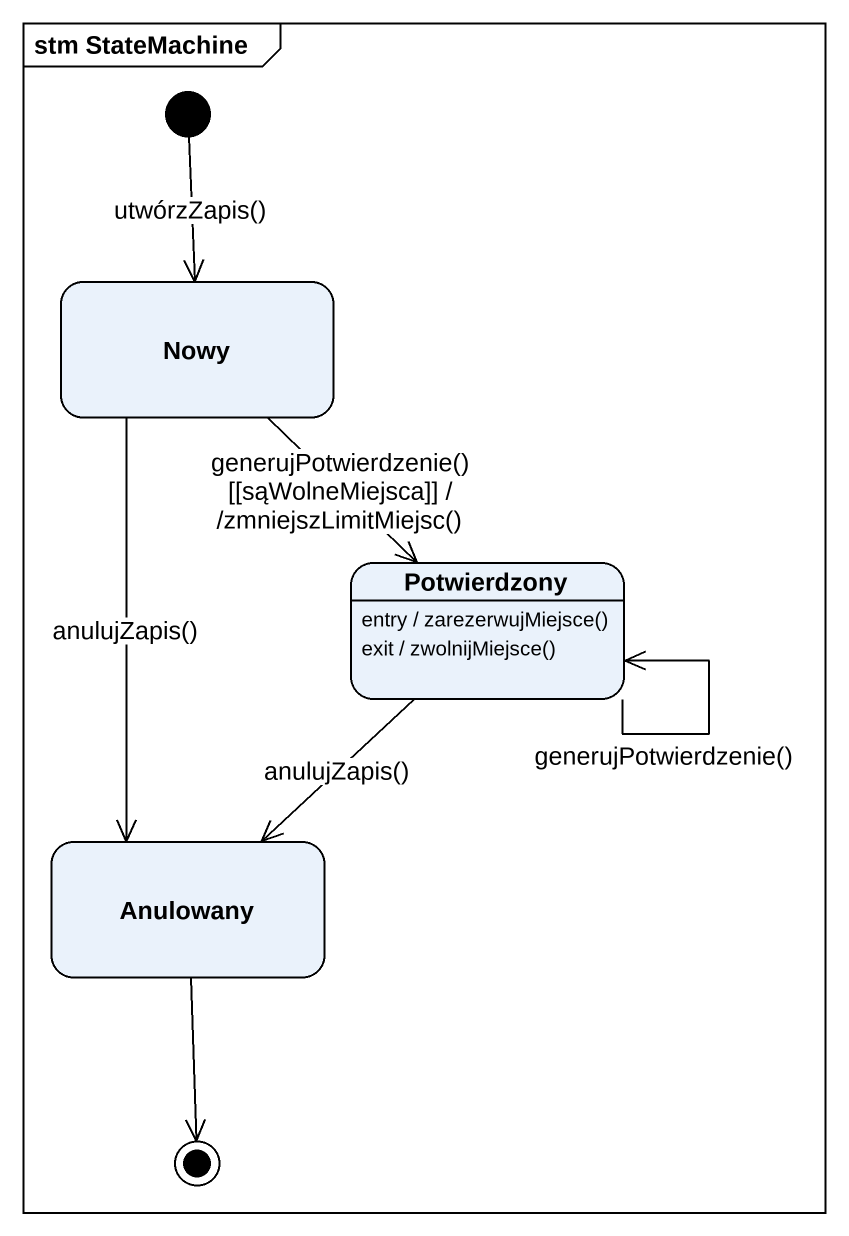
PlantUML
@startuml
mainframe stm StateMachine
hide empty description
state Nowy
state Potwierdzony
Potwierdzony : entry / zarezerwujMiejsce()
Potwierdzony : exit / zwolnijMiejsce()
state Anulowany
[*] --> Nowy : utwórzZapis()
Nowy --> Potwierdzony : generujPotwierdzenie() ~[~[sąWolneMiejsca]] / /zmniejszLimitMiejsc()
Nowy --> Anulowany : anulujZapis()
Potwierdzony --> Potwierdzony : generujPotwierdzenie()
Potwierdzony --> Anulowany : anulujZapis()
Anulowany --> [*]
@enduml
